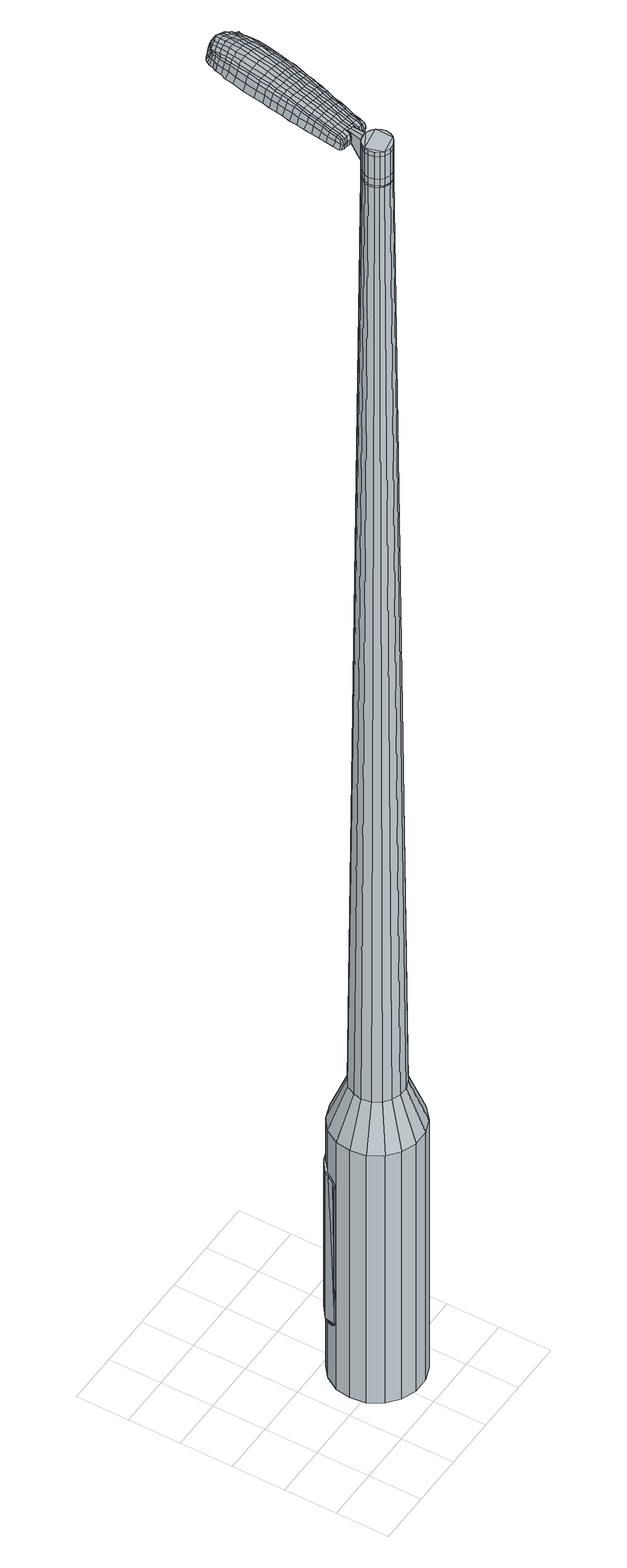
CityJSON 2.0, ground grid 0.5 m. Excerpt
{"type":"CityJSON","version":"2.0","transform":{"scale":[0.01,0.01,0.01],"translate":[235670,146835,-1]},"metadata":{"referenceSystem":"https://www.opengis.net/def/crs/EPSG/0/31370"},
"CityObjects":{
"object1":{"type":"GenericCityObject","attributes":{"cluster":642,"mean_distance_to_centroid":0.204,"new_centroid_x":235671.12,"new_centroid_y":146835.59,"mean_distance_to_camera":7.31,"H1":6.52,"H2":6.52,"Z_final":112.87,"cluster2":-1,"proj_x":235672.39,"proj_y":146835.81,"id_line":88692,"bearing_l":170.05,"distance":1.29,"orientation":"right","G_obj":80.05},"geometry":[{"type":"MultiSurface","lod":"2","boundaries":[[[0,1,2,3]],[[1,4,5,2]],[[4,6,7,5]],[[6,8,9,7]],[[8,10,11,9]],[[10,12,13,11]],[[12,14,15,13]],[[14,16,17,15]],[[16,18,19,17]],[[18,20,21,19]],[[20,22,23,21]],[[22,24,25,23]],[[24,26,27,25]],[[26,28,29,27]],[[28,30,31,29]],[[30,32,33,31]],[[32,34,35,33]],[[34,0,3,35]],[[36,37,38,39]],[[38,40,41,42]],[[41,43,42]],[[42,44,45,46]],[[45,47,46]],[[46,48,49,50]],[[49,51,50]],[[42,46,50,38]],[[50,52,39,38]],[[53,36,39]],[[2,5,7,35]],[[7,9,11,15]],[[11,13,15]],[[15,17,19,23]],[[19,21,23]],[[23,25,27,31]],[[27,29,31]],[[15,23,31,7]],[[31,33,35,7]],[[3,2,35]],[[1,0,54,55]],[[0,34,56,54]],[[34,32,57,56]],[[32,30,58,57]],[[30,28,59,58]],[[28,26,60,59]],[[26,24,61,60]],[[24,22,62,61]],[[22,20,63,62]],[[20,18,64,63]],[[18,16,65,64]],[[16,14,66,65]],[[14,12,67,66]],[[12,10,68,67]],[[10,8,69,68]],[[8,6,70,69]],[[6,4,71,70]],[[4,1,55,71]],[[55,54,72,73]],[[54,56,74,72]],[[56,57,75,74]],[[57,58,76,75]],[[58,59,77,76]],[[59,60,78,77]],[[60,61,79,78]],[[61,62,80,79]],[[62,63,81,80]],[[63,64,82,81]],[[64,65,83,82]],[[65,66,84,83]],[[66,67,85,84]],[[67,68,86,85]],[[68,69,87,86]],[[69,70,88,87]],[[70,71,89,88]],[[71,55,73,89]],[[90,91,92,73]],[[93,94,91,90]],[[95,96,94,93]],[[76,97,96,95]],[[77,98,97,76]],[[78,99,98,77]],[[79,100,99,78]],[[80,101,100,79]],[[102,103,101,80]],[[104,105,103,102]],[[106,107,105,104]],[[108,109,107,106]],[[110,111,109,108]],[[112,113,111,110]],[[114,115,113,112]],[[116,117,115,114]],[[118,119,117,116]],[[73,92,119,118]],[[120,121,122,123]],[[124,120,123,125]],[[126,124,125,127]],[[128,126,127,129]],[[130,128,129,131]],[[132,130,131,133]],[[134,132,133,135]],[[136,134,135,137]],[[138,136,137,139]],[[140,138,139,141]],[[142,140,141,143]],[[144,142,143,145]],[[146,144,145,147]],[[148,146,147,149]],[[150,148,149,151]],[[152,150,151,153]],[[72,90,73]],[[72,74,93,90]],[[74,75,95,93]],[[75,76,95]],[[81,102,80]],[[81,82,104,102]],[[82,83,106,104]],[[83,84,108,106]],[[84,85,110,108]],[[85,86,112,110]],[[86,87,114,112]],[[87,88,116,114]],[[88,89,118,116]],[[89,73,118]],[[154,92,91]],[[155,119,92]],[[155,156,117,119]],[[156,157,115,117]],[[157,158,113,115]],[[158,159,111,113]],[[159,160,109,111]],[[160,161,107,109]],[[161,162,105,107]],[[162,163,103,105]],[[163,101,103]],[[164,96,97]],[[164,165,94,96]],[[165,154,91,94]],[[39,52,152,166]],[[92,154,167,153]],[[53,39,166,121]],[[154,165,122,167]],[[36,53,121,120]],[[165,164,123,122]],[[37,36,120,124]],[[164,97,125,123]],[[38,37,124,126]],[[97,98,127,125]],[[40,38,126,128]],[[98,99,129,127]],[[41,40,128,130]],[[99,100,131,129]],[[43,41,130,132]],[[100,101,133,131]],[[42,43,132,134]],[[101,163,135,133]],[[44,42,134,136]],[[163,162,137,135]],[[45,44,136,138]],[[162,161,139,137]],[[47,45,138,140]],[[161,160,141,139]],[[46,47,140,142]],[[160,159,143,141]],[[48,46,142,144]],[[159,158,145,143]],[[49,48,144,146]],[[158,157,147,145]],[[51,49,146,148]],[[157,156,149,147]],[[50,51,148,150]],[[156,155,151,149]],[[52,50,150,152]],[[155,92,153,151]],[[152,153,168,169]],[[153,167,170,168]],[[167,122,171,170]],[[122,121,172,171]],[[121,166,173,172]],[[166,152,169,173]],[[174,175,176,177]],[[178,174,177,179]],[[174,178,180,181]],[[175,174,181,182]],[[183,184,185,186]],[[187,183,186,188]],[[183,187,189,190]],[[184,183,190,191]],[[192,193,194,195]],[[196,192,195,197]],[[192,196,198,199]],[[193,192,199,200]],[[201,202,203,204]],[[205,201,204,206]],[[201,205,207,208]],[[202,201,208,209]],[[210,211,212,213]],[[214,210,213,215]],[[210,214,216,217]],[[211,210,217,218]],[[219,220,221,222]],[[223,219,222,224]],[[219,223,225,226]],[[220,219,226,227]],[[228,229,230,231]],[[220,228,231,221]],[[228,220,227,232]],[[229,228,232,233]],[[234,235,236,237]],[[229,234,237,230]],[[234,229,233,238]],[[235,234,238,239]],[[240,178,179,241]],[[235,240,241,236]],[[240,235,239,242]],[[178,240,242,180]],[[243,244,245,246]],[[247,243,246,248]],[[243,247,249,250]],[[244,243,250,251]],[[252,253,254,255]],[[244,252,255,245]],[[252,244,251,256]],[[253,252,256,257]],[[258,259,260,261]],[[253,258,261,254]],[[258,253,257,262]],[[259,258,262,263]],[[264,265,266,267]],[[259,264,267,260]],[[264,259,263,268]],[[265,264,268,269]],[[270,175,182,271]],[[265,270,271,266]],[[270,265,269,272]],[[175,270,272,176]],[[273,274,275,276]],[[277,273,276,278]],[[273,277,279,280]],[[274,273,280,281]],[[282,283,284,285]],[[274,282,285,275]],[[282,274,281,286]],[[283,282,286,287]],[[288,289,290,291]],[[283,288,291,284]],[[288,283,287,292]],[[289,288,292,293]],[[294,187,188,295]],[[289,294,295,290]],[[294,289,293,296]],[[187,294,296,189]],[[297,298,299,300]],[[301,297,300,302]],[[297,301,303,304]],[[298,297,304,305]],[[306,307,308,309]],[[298,306,309,299]],[[306,298,305,310]],[[307,306,310,311]],[[312,313,314,315]],[[307,312,315,308]],[[312,307,311,316]],[[313,312,316,317]],[[318,319,320,321]],[[313,318,321,314]],[[318,313,317,322]],[[319,318,322,323]],[[324,184,191,325]],[[319,324,325,320]],[[324,319,323,326]],[[184,324,326,185]],[[327,213,212,328]],[[329,327,328,330]],[[327,329,331,332]],[[213,327,332,215]],[[333,329,330,334]],[[335,333,334,336]],[[333,335,337,338]],[[329,333,338,331]],[[339,335,336,340]],[[341,339,340,342]],[[339,341,343,344]],[[335,339,344,337]],[[345,341,342,346]],[[347,345,346,348]],[[345,347,349,350]],[[341,345,350,343]],[[351,347,348,352]],[[202,351,352,203]],[[351,202,209,353]],[[347,351,353,349]],[[354,355,200,199]],[[356,354,199,198]],[[354,356,357,358]],[[355,354,358,359]],[[360,361,359,358]],[[362,360,358,357]],[[360,362,363,364]],[[361,360,364,365]],[[366,367,365,364]],[[368,366,364,363]],[[366,368,369,370]],[[367,366,370,371]],[[372,373,371,370]],[[374,372,370,369]],[[372,374,207,205]],[[373,372,205,206]],[[375,376,377,378]],[[277,375,378,279]],[[375,277,278,379]],[[376,375,379,380]],[[381,196,197,382]],[[376,381,382,377]],[[381,376,380,383]],[[196,381,383,198]],[[384,385,386,387]],[[223,384,387,225]],[[384,223,224,388]],[[385,384,388,389]],[[390,391,392,393]],[[385,390,393,386]],[[390,385,389,394]],[[391,390,394,395]],[[396,193,200,397]],[[391,396,397,392]],[[396,391,395,398]],[[193,396,398,194]],[[399,400,401,402]],[[181,399,402,182]],[[399,181,180,403]],[[400,399,403,404]],[[405,406,407,408]],[[400,405,408,401]],[[405,400,404,409]],[[406,405,409,410]],[[411,204,203,412]],[[406,411,412,407]],[[411,406,410,413]],[[204,411,413,206]],[[414,415,416,417]],[[186,414,417,188]],[[414,186,185,418]],[[415,414,418,419]],[[420,208,207,421]],[[415,420,421,416]],[[420,415,419,422]],[[208,420,422,209]],[[423,424,425,426]],[[301,423,426,303]],[[423,301,302,427]],[[424,423,427,428]],[[429,214,215,430]],[[424,429,430,425]],[[429,424,428,431]],[[214,429,431,216]],[[432,433,434,435]],[[247,432,435,249]],[[432,247,248,436]],[[433,432,436,437]],[[438,439,440,441]],[[433,438,441,434]],[[438,433,437,442]],[[439,438,442,443]],[[444,211,218,445]],[[439,444,445,440]],[[444,439,443,446]],[[211,444,446,212]],[[447,448,437,436]],[[246,447,436,248]],[[447,246,245,449]],[[448,447,449,450]],[[451,452,443,442]],[[448,451,442,437]],[[451,448,450,453]],[[452,451,453,454]],[[455,328,212,446]],[[452,455,446,443]],[[455,452,454,456]],[[328,455,456,330]],[[457,458,459,460]],[[304,457,460,305]],[[457,304,303,426]],[[458,457,426,425]],[[461,332,331,462]],[[458,461,462,459]],[[461,458,425,430]],[[332,461,430,215]],[[463,464,450,449]],[[255,463,449,245]],[[463,255,254,465]],[[464,463,465,466]],[[467,468,454,453]],[[464,467,453,450]],[[467,464,466,469]],[[468,467,469,470]],[[471,334,330,456]],[[468,471,456,454]],[[471,468,470,472]],[[334,471,472,336]],[[473,474,475,476]],[[310,473,476,311]],[[473,310,305,460]],[[474,473,460,459]],[[477,338,337,478]],[[474,477,478,475]],[[477,474,459,462]],[[338,477,462,331]],[[479,480,466,465]],[[261,479,465,254]],[[479,261,260,481]],[[480,479,481,482]],[[483,484,470,469]],[[480,483,469,466]],[[483,480,482,485]],[[484,483,485,486]],[[487,340,336,472]],[[484,487,472,470]],[[487,484,486,488]],[[340,487,488,342]],[[489,490,491,492]],[[316,489,492,317]],[[489,316,311,476]],[[490,489,476,475]],[[493,344,343,494]],[[490,493,494,491]],[[493,490,475,478]],[[344,493,478,337]],[[495,496,482,481]],[[267,495,481,260]],[[495,267,266,497]],[[496,495,497,498]],[[499,500,486,485]],[[496,499,485,482]],[[499,496,498,501]],[[500,499,501,502]],[[503,346,342,488]],[[500,503,488,486]],[[503,500,502,504]],[[346,503,504,348]],[[505,506,507,508]],[[322,505,508,323]],[[505,322,317,492]],[[506,505,492,491]],[[509,350,349,510]],[[506,509,510,507]],[[509,506,491,494]],[[350,509,494,343]],[[511,512,498,497]],[[271,511,497,266]],[[511,271,182,402]],[[512,511,402,401]],[[513,514,502,501]],[[512,513,501,498]],[[513,512,401,408]],[[514,513,408,407]],[[515,352,348,504]],[[514,515,504,502]],[[515,514,407,412]],[[352,515,412,203]],[[516,517,419,418]],[[326,516,418,185]],[[516,326,323,508]],[[517,516,508,507]],[[518,353,209,422]],[[517,518,422,419]],[[518,517,507,510]],[[353,518,510,349]],[[519,520,380,379]],[[276,519,379,278]],[[519,276,275,521]],[[520,519,521,522]],[[523,356,198,383]],[[520,523,383,380]],[[523,520,522,524]],[[356,523,524,357]],[[525,526,527,528]],[[226,525,528,227]],[[525,226,225,387]],[[526,525,387,386]],[[529,530,531,532]],[[526,529,532,527]],[[529,526,386,393]],[[530,529,393,392]],[[533,355,359,534]],[[530,533,534,531]],[[533,530,392,397]],[[355,533,397,200]],[[535,536,522,521]],[[285,535,521,275]],[[535,285,284,537]],[[536,535,537,538]],[[539,362,357,524]],[[536,539,524,522]],[[539,536,538,540]],[[362,539,540,363]],[[541,542,543,544]],[[232,541,544,233]],[[541,232,227,528]],[[542,541,528,527]],[[545,546,547,548]],[[542,545,548,543]],[[545,542,527,532]],[[546,545,532,531]],[[549,361,365,550]],[[546,549,550,547]],[[549,546,531,534]],[[361,549,534,359]],[[551,552,538,537]],[[291,551,537,284]],[[551,291,290,553]],[[552,551,553,554]],[[555,368,363,540]],[[552,555,540,538]],[[555,552,554,556]],[[368,555,556,369]],[[557,558,559,560]],[[238,557,560,239]],[[557,238,233,544]],[[558,557,544,543]],[[561,562,563,564]],[[558,561,564,559]],[[561,558,543,548]],[[562,561,548,547]],[[565,367,371,566]],[[562,565,566,563]],[[565,562,547,550]],[[367,565,550,365]],[[567,568,554,553]],[[295,567,553,290]],[[567,295,188,417]],[[568,567,417,416]],[[569,374,369,556]],[[568,569,556,554]],[[569,568,416,421]],[[374,569,421,207]],[[570,571,404,403]],[[242,570,403,180]],[[570,242,239,560]],[[571,570,560,559]],[[572,573,410,409]],[[571,572,409,404]],[[572,571,559,564]],[[573,572,564,563]],[[574,373,206,413]],[[573,574,413,410]],[[574,573,563,566]],[[373,574,566,371]],[[575,576,577,578]],[[578,577,579,580]],[[581,579,577,582]],[[582,577,576,583]],[[584,585,586,587]],[[587,586,588,589]],[[590,588,586,591]],[[591,586,585,592]],[[593,594,595,596]],[[596,595,597,598]],[[599,597,595,600]],[[600,595,594,601]],[[602,603,604,605]],[[605,604,606,607]],[[608,606,604,609]],[[609,604,603,610]],[[611,612,613,614]],[[614,613,615,616]],[[617,615,613,618]],[[618,613,612,619]],[[620,621,622,623]],[[623,622,624,625]],[[626,624,622,627]],[[627,622,621,628]],[[629,630,631,632]],[[632,631,621,620]],[[628,621,631,633]],[[633,631,630,634]],[[635,636,637,638]],[[638,637,630,629]],[[634,630,637,639]],[[639,637,636,640]],[[580,579,641,642]],[[642,641,636,635]],[[640,636,641,643]],[[643,641,579,581]],[[644,645,646,647]],[[647,646,648,649]],[[650,648,646,651]],[[651,646,645,652]],[[653,654,655,656]],[[656,655,645,644]],[[652,645,655,657]],[[657,655,654,658]],[[659,660,661,662]],[[662,661,654,653]],[[658,654,661,663]],[[663,661,660,664]],[[665,666,667,668]],[[668,667,660,659]],[[664,660,667,669]],[[669,667,666,670]],[[583,576,671,672]],[[672,671,666,665]],[[670,666,671,673]],[[673,671,576,575]],[[674,675,676,677]],[[677,676,678,679]],[[680,678,676,681]],[[681,676,675,682]],[[683,684,685,686]],[[686,685,675,674]],[[682,675,685,687]],[[687,685,684,688]],[[689,690,691,692]],[[692,691,684,683]],[[688,684,691,693]],[[693,691,690,694]],[[589,588,695,696]],[[696,695,690,689]],[[694,690,695,697]],[[697,695,588,590]],[[698,699,700,701]],[[701,700,702,703]],[[704,702,700,705]],[[705,700,699,706]],[[707,708,709,710]],[[710,709,699,698]],[[706,699,709,711]],[[711,709,708,712]],[[713,714,715,716]],[[716,715,708,707]],[[712,708,715,717]],[[717,715,714,718]],[[719,720,721,722]],[[722,721,714,713]],[[718,714,721,723]],[[723,721,720,724]],[[592,585,725,726]],[[726,725,720,719]],[[724,720,725,727]],[[727,725,585,584]],[[611,614,728,729]],[[729,728,730,731]],[[732,730,728,733]],[[733,728,614,616]],[[731,730,734,735]],[[735,734,736,737]],[[738,736,734,739]],[[739,734,730,732]],[[737,736,740,741]],[[741,740,742,743]],[[744,742,740,745]],[[745,740,736,738]],[[743,742,746,747]],[[747,746,748,749]],[[750,748,746,751]],[[751,746,742,744]],[[749,748,752,753]],[[753,752,603,602]],[[610,603,752,754]],[[754,752,748,750]],[[601,755,756,600]],[[600,756,757,599]],[[758,757,756,759]],[[759,756,755,760]],[[760,761,762,759]],[[759,762,763,758]],[[764,763,762,765]],[[765,762,761,766]],[[766,767,768,765]],[[765,768,769,764]],[[770,769,768,771]],[[771,768,767,772]],[[772,773,774,771]],[[771,774,775,770]],[[608,775,774,606]],[[606,774,773,607]],[[776,777,778,779]],[[779,778,678,680]],[[679,678,778,780]],[[780,778,777,781]],[[598,597,782,783]],[[783,782,777,776]],[[781,777,782,784]],[[784,782,597,599]],[[785,786,787,788]],[[788,787,624,626]],[[625,624,787,789]],[[789,787,786,790]],[[791,792,793,794]],[[794,793,786,785]],[[790,786,793,795]],[[795,793,792,796]],[[601,594,797,798]],[[798,797,792,791]],[[796,792,797,799]],[[799,797,594,593]],[[800,801,802,803]],[[803,802,582,583]],[[581,582,802,804]],[[804,802,801,805]],[[806,807,808,809]],[[809,808,801,800]],[[805,801,808,810]],[[810,808,807,811]],[[602,605,812,813]],[[813,812,807,806]],[[811,807,812,814]],[[814,812,605,607]],[[815,816,817,818]],[[818,817,587,589]],[[584,587,817,819]],[[819,817,816,820]],[[608,609,821,822]],[[822,821,816,815]],[[820,816,821,823]],[[823,821,609,610]],[[824,825,702,826]],[[826,702,704]],[[703,702,827]],[[827,702,825,828]],[[616,615,829,830]],[[830,829,825,824]],[[828,825,829,831]],[[831,829,615,617]],[[832,833,648,650]],[[649,648,833,834]],[[834,833,835]],[[836,837,838,839]],[[839,838,833,832]],[[835,833,838,840]],[[840,838,837,841]],[[619,612,842,843]],[[843,842,837,836]],[[841,837,842,844]],[[844,842,612,611]],[[835,845,846,834]],[[834,846,647,649]],[[644,647,846,847]],[[847,846,845,848]],[[841,849,850,840]],[[840,850,845,835]],[[848,845,850,851]],[[851,850,849,852]],[[611,729,853,844]],[[844,853,849,841]],[[852,849,853,854]],[[854,853,729,731]],[[855,856,857,858]],[[858,857,705,706]],[[704,705,857,826]],[[826,857,856,824]],[[732,733,859,860]],[[860,859,856,855]],[[824,856,859,830]],[[830,859,733,616]],[[848,861,862,847]],[[847,862,656,644]],[[653,656,862,863]],[[862,861,863]],[[852,864,865,851]],[[851,865,861,848]],[[863,861,865,866]],[[866,865,864,867]],[[731,735,868,854]],[[854,868,864,852]],[[867,864,868,869]],[[869,868,735,737]],[[870,871,872,873]],[[873,872,711,712]],[[706,711,872,858]],[[858,872,871,855]],[[738,739,874,875]],[[875,874,871,870]],[[855,871,874,860]],[[860,874,739,732]],[[876,877,863]],[[863,877,662,653]],[[659,662,877,878]],[[878,877,876,879]],[[867,880,881,866]],[[866,881,876,863]],[[879,876,881,882]],[[882,881,880,883]],[[737,741,884,869]],[[869,884,880,867]],[[883,880,884,885]],[[885,884,741,743]],[[886,887,888,889]],[[889,888,717,718]],[[712,717,888,873]],[[873,888,887,870]],[[744,745,890,891]],[[891,890,887,886]],[[870,887,890,875]],[[875,890,745,738]],[[879,892,893,878]],[[878,893,668,659]],[[665,668,893,894]],[[894,893,892,895]],[[883,896,897,882]],[[882,897,892,879]],[[895,892,897,898]],[[898,897,896,899]],[[743,747,900,885]],[[885,900,896,883]],[[899,896,900,901]],[[901,900,747,749]],[[902,903,904,905]],[[905,904,723,724]],[[718,723,904,889]],[[889,904,903,886]],[[750,751,906,907]],[[907,906,903,902]],[[886,903,906,891]],[[891,906,751,744]],[[895,908,909,894]],[[894,909,672,665]],[[583,672,909,803]],[[803,909,908,800]],[[899,910,911,898]],[[898,911,908,895]],[[800,908,911,809]],[[809,911,910,806]],[[749,753,912,901]],[[901,912,910,899]],[[806,910,912,813]],[[813,912,753,602]],[[820,913,914,819]],[[819,914,727,584]],[[724,727,914,905]],[[905,914,913,902]],[[610,754,915,823]],[[823,915,913,820]],[[902,913,915,907]],[[907,915,754,750]],[[781,916,917,780]],[[780,917,677,679]],[[674,677,917,918]],[[918,917,916,919]],[[599,757,920,784]],[[784,920,916,781]],[[919,916,920,921]],[[921,920,757,758]],[[922,923,924,925]],[[925,924,627,628]],[[626,627,924,788]],[[788,924,923,785]],[[926,927,928,929]],[[929,928,923,922]],[[785,923,928,794]],[[794,928,927,791]],[[760,755,930,931]],[[931,930,927,926]],[[791,927,930,798]],[[798,930,755,601]],[[919,932,933,918]],[[918,933,686,674]],[[683,686,933,934]],[[934,933,932,935]],[[758,763,936,921]],[[921,936,932,919]],[[935,932,936,937]],[[937,936,763,764]],[[938,939,940,941]],[[941,940,633,634]],[[628,633,940,925]],[[925,940,939,922]],[[942,943,944,945]],[[945,944,939,938]],[[922,939,944,929]],[[929,944,943,926]],[[766,761,946,947]],[[947,946,943,942]],[[926,943,946,931]],[[931,946,761,760]],[[935,948,949,934]],[[934,949,692,683]],[[689,692,949,950]],[[950,949,948,951]],[[764,769,952,937]],[[937,952,948,935]],[[951,948,952,953]],[[953,952,769,770]],[[954,955,956,957]],[[957,956,639,640]],[[634,639,956,941]],[[941,956,955,938]],[[958,959,960,961]],[[961,960,955,954]],[[938,955,960,945]],[[945,960,959,942]],[[772,767,962,963]],[[963,962,959,958]],[[942,959,962,947]],[[947,962,767,766]],[[951,964,965,950]],[[950,965,696,689]],[[589,696,965,818]],[[818,965,964,815]],[[770,775,966,953]],[[953,966,964,951]],[[815,964,966,822]],[[822,966,775,608]],[[805,967,968,804]],[[804,968,643,581]],[[640,643,968,957]],[[957,968,967,954]],[[811,969,970,810]],[[810,970,967,805]],[[954,967,970,961]],[[961,970,969,958]],[[607,773,971,814]],[[814,971,969,811]],[[958,969,971,963]],[[963,971,773,772]],[[575,578,177,176]],[[578,580,179,177]],[[590,591,190,189]],[[591,592,191,190]],[[593,596,195,194]],[[596,598,197,195]],[[617,618,217,216]],[[618,619,218,217]],[[620,623,222,221]],[[623,625,224,222]],[[629,632,231,230]],[[632,620,221,231]],[[635,638,237,236]],[[638,629,230,237]],[[580,642,241,179]],[[642,635,236,241]],[[650,651,250,249]],[[651,652,251,250]],[[652,657,256,251]],[[657,658,257,256]],[[658,663,262,257]],[[663,664,263,262]],[[664,669,268,263]],[[669,670,269,268]],[[670,673,272,269]],[[673,575,176,272]],[[680,681,280,279]],[[681,682,281,280]],[[682,687,286,281]],[[687,688,287,286]],[[688,693,292,287]],[[693,694,293,292]],[[694,697,296,293]],[[697,590,189,296]],[[698,701,300,299]],[[701,703,302,300]],[[707,710,309,308]],[[710,698,299,309]],[[713,716,315,314]],[[716,707,308,315]],[[719,722,321,320]],[[722,713,314,321]],[[592,726,325,191]],[[726,719,320,325]],[[776,779,378,377]],[[779,680,279,378]],[[598,783,382,197]],[[783,776,377,382]],[[625,789,388,224]],[[789,790,389,388]],[[790,795,394,389]],[[795,796,395,394]],[[796,799,398,395]],[[799,593,194,398]],[[703,827,427,302]],[[827,828,428,427]],[[828,831,431,428]],[[831,617,216,431]],[[832,435,434]],[[832,650,249,435]],[[836,839,441,440]],[[839,832,434,441]],[[619,843,445,218]],[[843,836,440,445]],[[972,973,974,975]],[[976,977,975,974]],[[978,979,980,981]],[[982,983,984,985]],[[973,986,987,974]],[[988,976,974,987]],[[989,978,981,990]],[[991,992,983,982]],[[986,993,994,987]],[[994,995,988,987]],[[996,989,990,997]],[[998,992,991,999]],[[993,1000,1001,994]],[[1001,1002,995,994]],[[1003,996,997,1004]],[[1005,998,999,1006]],[[1007,1008,1009,1010]],[[1011,1012,1008,1007]],[[1011,1013,1014,1012]],[[1013,1015,1016,1014]],[[1017,1018,1019,1020]],[[1021,1022,1018,1017]],[[1023,1024,1022,1021]],[[1025,1026,1024,1023]],[[1020,1009,1008,1017]],[[1017,1008,1012,1021]],[[1012,1014,1023,1021]],[[1014,1016,1025,1023]],[[981,980,977,976]],[[990,981,976,988]],[[995,997,990,988]],[[1002,1004,997,995]],[[982,985,979,978]],[[991,982,978,989]],[[999,991,989,996]],[[1006,999,996,1003]],[[983,1007,1010,984]],[[992,1011,1007,983]],[[1013,1011,992,998]],[[1015,1013,998,1005]],[[1027,1028,1029,1030]],[[1029,1031,1032,1033]],[[1029,1033,1034,1035]],[[1029,1035,1030]],[[1036,1027,1030,1037]],[[1038,1037,1030,1039]],[[1040,1039,1030]],[[1041,1029,1028,1042]],[[1043,1041,1042,1044]],[[1045,1043,1044,1046]],[[1047,1045,1046,1048]],[[1049,1047,1048,1050]],[[1050,1051,1052,1053]],[[1050,1053,1054,1055]],[[1050,1055,1056,1057]],[[1056,1058,1059,1060]],[[1056,1060,1061,1062]],[[1056,1062,1057]],[[1050,1057,1049]],[[1063,1064,1028,1027]],[[1065,1066,1031,1029]],[[1067,1068,1040,1030]],[[1064,1069,1042,1028]],[[1070,1065,1029,1041]],[[1069,1071,1044,1042]],[[1072,1070,1041,1043]],[[1071,1073,1046,1044]],[[1074,1072,1043,1045]],[[1073,1075,1048,1046]],[[1076,1074,1045,1047]],[[1075,1077,1050,1048]],[[1078,1076,1047,1049]],[[1077,1079,1051,1050]],[[1080,1081,1058,1056]],[[1082,1078,1049,1057]],[[1052,1051,1079,1083]],[[1053,1052,1083,1084]],[[1054,1053,1084,1085]],[[1055,1054,1085,1086]],[[1056,1055,1086,1080]],[[1087,1063,1027,1036]],[[1088,1087,1036,1037]],[[1089,1088,1037,1038]],[[1090,1089,1038,1039]],[[1068,1090,1039,1040]],[[1032,1031,1066,1091]],[[1059,1058,1081,1092]],[[1033,1032,1091,1093]],[[1034,1033,1093,1094]],[[1035,1034,1094,1095]],[[1030,1035,1095,1067]],[[1060,1059,1092,1096]],[[1061,1060,1096,1097]],[[1062,1061,1097,1098]],[[1057,1062,1098,1082]]]}]}
},
"vertices":[
[118,102,384],[131,97,384],[131,97,96],[118,102,96],[143,88,384],[143,88,96],[150,75,384],[150,75,96],[153,61,384],[153,61,96],[150,46,384],[150,46,96],[143,34,384],[143,34,96],[131,24,384],[131,24,96],[118,19,384],[118,19,96],[103,19,384],[103,19,96],[89,24,384],[89,24,96],[78,33,384],[78,33,96],[70,46,384],[70,46,96],[68,61,384],[68,61,96],[70,75,384],[70,75,96],[78,88,384],[78,88,96],[89,97,384],[89,97,96],[103,102,384],[103,102,96],[103,72,1524],[100,69,1524],[98,65,1524],[113,74,1524],[97,61,1524],[98,56,1524],[103,49,1524],[100,52,1524],[108,47,1524],[113,47,1524],[121,52,1524],[117,49,1524],[123,56,1524],[124,61,1524],[121,69,1524],[123,65,1524],[117,72,1524],[108,74,1524],[115,85,429],[123,83,429],[106,85,429],[98,82,429],[91,77,429],[87,69,429],[85,61,429],[87,52,429],[91,44,429],[98,39,429],[106,36,429],[115,36,429],[123,39,429],[130,45,429],[134,52,429],[135,61,429],[134,69,429],[129,77,429],[113,74,1483],[117,72,1483],[108,74,1483],[103,72,1483],[100,69,1483],[98,65,1483],[97,61,1483],[98,56,1483],[100,52,1483],[103,49,1483],[108,47,1483],[113,47,1483],[117,49,1483],[121,52,1483],[123,56,1483],[124,61,1483],[123,65,1483],[121,69,1483],[112,73,1483],[112,73,1485],[117,72,1485],[108,73,1483],[108,73,1485],[104,72,1483],[104,72,1485],[100,69,1485],[98,65,1485],[97,61,1485],[98,56,1485],[100,52,1485],[104,50,1483],[104,50,1485],[108,48,1483],[108,48,1485],[112,48,1483],[112,48,1485],[117,50,1483],[117,50,1485],[120,52,1483],[120,52,1485],[122,56,1483],[122,56,1485],[123,61,1483],[123,61,1485],[122,65,1483],[122,65,1485],[120,69,1483],[120,69,1485],[103,72,1519],[108,74,1519],[108,74,1493],[103,72,1493],[100,69,1519],[100,69,1493],[98,65,1519],[98,65,1493],[97,61,1519],[97,61,1493],[98,56,1519],[98,56,1493],[100,52,1519],[100,52,1493],[103,49,1519],[103,49,1493],[108,47,1519],[108,47,1493],[113,47,1519],[113,47,1493],[117,49,1519],[117,49,1493],[121,52,1519],[121,52,1493],[123,56,1519],[123,56,1493],[124,61,1519],[124,61,1493],[123,65,1519],[123,65,1493],[121,69,1519],[121,69,1493],[117,72,1519],[117,72,1493],[113,74,1485],[121,69,1485],[123,65,1485],[124,61,1485],[123,56,1485],[121,52,1485],[117,49,1485],[113,47,1485],[108,47,1485],[103,49,1485],[103,72,1485],[108,74,1485],[113,74,1519],[113,74,1493],[119,92,1513],[119,92,1518],[116,92,1513],[113,93,1513],[113,93,1518],[116,92,1518],[148,162,1519],[146,155,1518],[148,156,1509],[150,163,1510],[150,170,1519],[151,171,1510],[148,170,1526],[146,161,1525],[145,154,1525],[110,169,1519],[109,162,1518],[110,161,1525],[111,168,1525],[111,177,1519],[112,176,1526],[110,179,1510],[109,170,1510],[108,163,1509],[140,238,1519],[143,237,1519],[144,238,1513],[140,239,1513],[136,238,1519],[136,239,1513],[136,236,1524],[140,236,1524],[143,236,1524],[127,165,1530],[126,158,1529],[129,157,1529],[130,164,1530],[129,174,1531],[132,173,1531],[125,175,1530],[123,166,1530],[122,158,1529],[113,86,1512],[116,85,1512],[116,86,1517],[114,87,1517],[110,86,1512],[111,87,1517],[110,87,1506],[113,86,1506],[116,86,1506],[157,220,1519],[157,217,1519],[158,218,1512],[158,221,1512],[157,223,1518],[158,224,1512],[156,222,1522],[155,220,1523],[155,217,1524],[156,212,1519],[156,207,1519],[157,208,1512],[158,213,1512],[155,212,1524],[154,206,1525],[155,201,1519],[154,193,1519],[155,194,1511],[157,202,1511],[153,200,1526],[152,193,1526],[152,182,1519],[153,183,1510],[150,181,1526],[131,90,1513],[133,97,1513],[131,97,1518],[130,90,1517],[129,85,1512],[129,86,1516],[130,85,1506],[132,91,1507],[134,98,1507],[134,105,1514],[136,112,1515],[135,111,1520],[133,104,1519],[136,105,1507],[138,113,1507],[138,119,1515],[140,127,1516],[138,126,1522],[136,119,1521],[140,120,1508],[141,127,1508],[141,134,1517],[143,141,1517],[141,140,1524],[140,133,1523],[143,135,1508],[145,142,1509],[145,148,1518],[143,147,1524],[146,149,1509],[122,227,1519],[121,224,1519],[122,224,1524],[123,227,1523],[123,230,1518],[123,229,1522],[122,231,1512],[121,229,1512],[120,225,1512],[119,220,1519],[118,214,1519],[119,213,1525],[121,219,1524],[118,221,1512],[117,215,1512],[117,208,1519],[115,200,1519],[116,199,1526],[118,207,1526],[115,210,1511],[114,202,1511],[113,189,1519],[114,188,1526],[112,191,1510],[101,95,1513],[102,103,1513],[101,104,1507],[100,97,1507],[101,90,1512],[100,91,1506],[102,91,1516],[102,95,1517],[103,102,1518],[103,110,1514],[104,118,1515],[103,119,1507],[102,112,1507],[104,109,1519],[105,117,1520],[105,125,1515],[105,133,1516],[104,134,1508],[103,127,1508],[106,124,1521],[107,132,1522],[106,140,1517],[107,147,1517],[106,149,1509],[105,142,1508],[108,139,1523],[108,146,1524],[108,155,1518],[107,156,1509],[109,153,1524],[115,92,1519],[117,92,1519],[116,99,1520],[118,99,1520],[113,100,1520],[112,93,1519],[117,107,1522],[120,106,1522],[118,114,1523],[121,114,1523],[115,115,1523],[114,107,1521],[120,121,1524],[122,121,1524],[121,129,1525],[124,128,1525],[118,129,1525],[117,122,1524],[122,136,1526],[125,135,1526],[123,143,1527],[126,143,1527],[120,144,1527],[119,137,1526],[125,151,1528],[128,150,1528],[121,151,1528],[139,234,1527],[143,233,1527],[135,233,1526],[134,229,1527],[138,229,1528],[142,228,1528],[137,223,1529],[141,222,1529],[133,223,1528],[132,216,1530],[136,216,1530],[140,215,1530],[135,208,1531],[138,208,1531],[130,209,1530],[129,200,1531],[133,199,1531],[137,199,1531],[131,187,1531],[134,186,1531],[127,187,1531],[124,232,1518],[126,234,1519],[126,235,1513],[123,233,1513],[125,230,1523],[127,232,1523],[131,236,1519],[131,237,1513],[131,234,1524],[156,225,1518],[155,228,1518],[154,226,1523],[155,224,1523],[157,226,1513],[156,228,1513],[153,231,1519],[150,234,1519],[150,232,1524],[152,229,1523],[153,232,1513],[150,235,1513],[147,236,1519],[147,234,1524],[147,237,1513],[145,161,1528],[143,162,1528],[141,155,1528],[143,154,1527],[146,170,1528],[144,170,1529],[140,162,1529],[137,163,1530],[135,156,1529],[138,155,1528],[142,171,1529],[139,172,1530],[134,164,1530],[132,157,1529],[135,173,1531],[113,167,1528],[115,167,1529],[116,176,1529],[114,176,1528],[112,160,1527],[114,160,1528],[119,166,1529],[120,175,1530],[118,159,1528],[102,88,1512],[104,87,1512],[104,88,1517],[102,89,1517],[101,89,1506],[103,88,1506],[107,87,1512],[107,88,1517],[106,88,1506],[128,83,1512],[126,83,1512],[127,84,1506],[129,84,1506],[128,84,1517],[126,85,1517],[124,84,1512],[121,84,1512],[122,85,1506],[125,84,1506],[124,85,1517],[121,85,1517],[119,85,1512],[119,85,1506],[119,86,1517],[128,90,1519],[127,90,1519],[130,97,1520],[128,97,1520],[125,90,1519],[122,91,1519],[126,98,1520],[124,98,1520],[120,91,1519],[121,98,1520],[103,94,1519],[105,94,1519],[106,101,1520],[104,102,1520],[108,93,1519],[109,101,1520],[132,104,1521],[130,104,1521],[133,111,1522],[132,112,1522],[128,105,1521],[125,105,1521],[129,112,1522],[127,113,1523],[122,106,1522],[124,113,1523],[105,109,1521],[107,109,1521],[108,116,1522],[106,116,1522],[111,108,1521],[112,115,1522],[135,119,1523],[133,119,1523],[137,126,1524],[135,126,1524],[131,119,1523],[128,120,1524],[132,127,1525],[129,127,1525],[125,120,1524],[127,128,1525],[107,124,1523],[109,123,1523],[110,131,1524],[108,131,1524],[113,123,1524],[114,130,1525],[138,133,1525],[136,133,1525],[140,140,1526],[138,141,1526],[134,134,1526],[131,134,1526],[135,141,1527],[132,142,1527],[128,135,1526],[129,142,1527],[109,138,1525],[111,138,1525],[112,145,1526],[110,146,1526],[115,137,1526],[116,145,1527],[141,147,1527],[140,148,1527],[137,148,1527],[134,149,1528],[131,149,1528],[111,153,1527],[113,152,1527],[117,152,1528],[124,228,1525],[126,230,1525],[123,224,1526],[125,226,1526],[130,232,1526],[130,228,1527],[155,222,1525],[153,224,1525],[153,220,1526],[154,218,1525],[152,227,1525],[149,229,1526],[148,225,1527],[151,223,1526],[146,231,1526],[145,227,1527],[122,219,1526],[124,221,1527],[121,213,1527],[123,214,1528],[128,222,1528],[127,215,1529],[154,213,1526],[152,215,1527],[152,209,1528],[153,207,1527],[150,217,1527],[148,219,1528],[146,212,1529],[149,211,1528],[144,221,1528],[143,214,1530],[119,207,1528],[122,208,1529],[118,199,1528],[120,200,1529],[126,208,1529],[124,200,1530],[152,201,1528],[151,202,1528],[149,194,1529],[151,193,1528],[148,204,1529],[145,205,1530],[144,197,1530],[147,195,1530],[142,207,1530],[140,198,1531],[116,188,1529],[118,188,1529],[122,188,1530],[149,182,1528],[147,182,1529],[144,183,1530],[141,184,1530],[138,185,1531],[146,156,1509],[144,155,1518],[146,162,1518],[148,163,1509],[148,171,1519],[149,172,1510],[146,170,1525],[144,162,1525],[143,155,1525],[112,160,1525],[111,162,1518],[112,169,1518],[113,167,1525],[113,177,1519],[114,176,1525],[112,179,1510],[111,170,1509],[110,163,1509],[143,236,1513],[143,235,1519],[140,236,1519],[140,237,1513],[136,235,1519],[136,236,1513],[136,234,1524],[139,234,1524],[143,234,1524],[129,158,1528],[126,158,1528],[127,165,1529],[130,165,1529],[129,174,1529],[132,174,1529],[125,175,1529],[124,166,1529],[123,159,1528],[117,88,1516],[116,87,1512],[114,88,1512],[114,89,1516],[111,88,1512],[111,89,1516],[111,89,1506],[114,89,1506],[117,88,1506],[156,218,1512],[155,217,1519],[155,220,1518],[156,221,1512],[155,222,1518],[156,223,1512],[154,222,1522],[153,220,1523],[153,217,1523],[155,208,1512],[154,207,1519],[154,212,1519],[156,213,1512],[153,212,1524],[152,207,1525],[153,194,1511],[152,193,1519],[153,201,1519],[155,202,1511],[152,201,1525],[150,193,1526],[150,182,1519],[152,183,1510],[148,182,1526],[130,97,1518],[131,98,1513],[129,91,1513],[128,90,1517],[128,86,1512],[127,87,1515],[129,86,1506],[130,91,1506],[132,99,1507],[133,112,1520],[134,113,1514],[133,105,1514],[131,105,1519],[134,106,1507],[136,113,1507],[136,126,1522],[138,127,1516],[136,120,1515],[135,119,1521],[138,121,1508],[139,128,1508],[140,141,1523],[141,141,1517],[139,134,1516],[138,134,1522],[141,135,1508],[143,142,1508],[143,148,1517],[141,148,1524],[145,149,1509],[124,223,1523],[123,224,1519],[123,227,1518],[125,226,1523],[124,229,1518],[125,228,1522],[123,230,1512],[122,228,1512],[121,225,1512],[121,213,1525],[120,213,1519],[121,219,1519],[122,218,1524],[120,220,1512],[119,215,1512],[118,199,1526],[117,200,1519],[118,208,1519],[120,207,1525],[117,209,1511],[116,202,1511],[115,189,1519],[116,188,1526],[114,190,1510],[103,104,1507],[104,103,1513],[103,95,1513],[102,96,1506],[103,90,1512],[102,91,1506],[104,91,1515],[104,95,1517],[105,102,1518],[105,119,1507],[106,118,1514],[105,110,1514],[104,111,1507],[106,109,1519],[107,117,1520],[106,134,1508],[107,133,1516],[107,125,1515],[105,126,1508],[108,124,1521],[109,132,1522],[108,149,1508],[109,147,1517],[108,140,1516],[107,141,1508],[110,139,1522],[110,146,1523],[110,154,1517],[109,156,1509],[111,153,1524],[115,93,1518],[117,93,1518],[116,100,1519],[119,99,1519],[113,100,1519],[112,93,1518],[117,107,1520],[120,107,1520],[119,115,1521],[121,114,1521],[116,115,1521],[114,108,1520],[120,122,1523],[123,121,1523],[121,129,1524],[124,129,1524],[118,130,1524],[117,123,1523],[122,137,1525],[125,136,1525],[124,144,1526],[126,143,1526],[120,144,1526],[119,137,1525],[125,151,1527],[128,151,1527],[121,152,1527],[142,232,1526],[139,232,1526],[135,232,1525],[135,228,1526],[138,228,1526],[142,228,1526],[141,221,1528],[137,222,1528],[133,222,1527],[132,215,1528],[136,215,1529],[139,214,1529],[138,207,1530],[135,208,1530],[131,208,1529],[129,200,1530],[133,199,1530],[137,199,1530],[134,186,1530],[131,187,1530],[127,187,1530],[127,233,1513],[127,232,1518],[125,230,1518],[124,231,1512],[126,229,1523],[128,230,1523],[132,234,1519],[131,235,1513],[132,232,1523],[152,225,1523],[153,226,1518],[154,224,1518],[153,223,1523],[155,225,1512],[154,227,1512],[148,231,1523],[149,232,1519],[151,229,1519],[151,228,1523],[152,230,1513],[149,233,1513],[146,234,1519],[146,233,1524],[146,235,1513],[141,155,1527],[142,162,1527],[143,162,1527],[142,155,1526],[145,170,1527],[144,171,1528],[135,156,1528],[137,164,1528],[140,163,1528],[138,156,1527],[141,171,1528],[138,172,1529],[133,164,1529],[132,157,1528],[135,173,1529],[117,176,1528],[116,167,1527],[114,167,1527],[115,176,1527],[113,160,1526],[115,160,1527],[120,167,1528],[121,175,1528],[118,159,1527],[105,90,1516],[104,90,1512],[104,90,1516],[102,90,1506],[103,91,1506],[107,89,1512],[108,90,1516],[107,90,1506],[128,86,1506],[127,85,1512],[127,86,1516],[126,86,1516],[122,87,1506],[122,86,1512],[124,86,1512],[125,87,1506],[124,87,1516],[121,87,1516],[119,87,1512],[119,88,1506],[119,88,1516],[127,91,1518],[128,91,1518],[129,98,1519],[128,98,1519],[122,92,1518],[125,91,1518],[126,98,1519],[124,99,1519],[120,92,1518],[121,99,1519],[106,102,1519],[105,95,1518],[104,95,1518],[105,102,1519],[109,94,1518],[110,101,1519],[130,105,1520],[131,105,1520],[132,112,1521],[125,106,1520],[128,105,1520],[129,113,1521],[126,113,1521],[122,106,1520],[124,114,1521],[109,116,1521],[107,109,1520],[106,109,1520],[107,117,1521],[111,108,1520],[112,116,1521],[133,120,1522],[134,119,1522],[136,127,1523],[135,127,1523],[128,120,1522],[131,120,1522],[132,127,1523],[129,128,1524],[125,121,1523],[127,128,1524],[111,131,1523],[110,124,1522],[108,124,1522],[109,131,1523],[113,123,1522],[114,131,1523],[136,134,1524],[137,134,1524],[139,141,1525],[138,141,1525],[131,135,1525],[134,134,1524],[135,142,1525],[132,142,1526],[128,136,1525],[129,143,1526],[113,146,1525],[112,138,1524],[110,139,1524],[111,146,1525],[115,138,1524],[116,145,1525],[139,148,1526],[140,148,1526],[134,149,1527],[137,149,1526],[131,150,1527],[114,153,1526],[112,153,1526],[117,152,1526],[127,228,1524],[125,227,1524],[125,224,1525],[126,225,1525],[131,230,1525],[130,227,1525],[152,220,1525],[152,223,1524],[153,221,1524],[153,218,1525],[148,225,1526],[148,228,1525],[150,226,1524],[150,222,1525],[145,230,1525],[145,226,1526],[125,220,1526],[123,219,1526],[122,213,1526],[124,214,1527],[129,221,1526],[128,215,1527],[151,208,1527],[151,215,1526],[152,213,1526],[152,207,1526],[146,212,1528],[147,219,1527],[149,217,1526],[148,210,1527],[144,220,1527],[143,213,1528],[122,207,1527],[121,207,1527],[119,199,1527],[121,199,1528],[126,208,1528],[125,200,1529],[148,194,1528],[150,202,1527],[151,201,1527],[149,193,1527],[143,197,1529],[145,205,1529],[147,204,1528],[146,195,1528],[141,206,1529],[140,198,1530],[119,188,1528],[117,187,1528],[123,187,1529],[146,182,1528],[147,182,1528],[141,185,1529],[144,183,1529],[138,185,1530],[129,86,1508],[122,87,1508],[129,119,1509],[137,118,1509],[133,140,1510],[142,139,1510],[141,179,1512],[150,177,1512],[147,160,1511],[138,161,1511],[144,197,1513],[146,210,1514],[154,209,1514],[153,195,1513],[115,88,1508],[121,120,1509],[125,142,1510],[132,181,1512],[128,163,1511],[135,198,1513],[137,212,1514],[109,89,1508],[113,122,1509],[116,143,1510],[122,182,1512],[119,164,1511],[128,213,1514],[126,200,1513],[102,91,1508],[105,123,1509],[108,145,1510],[113,184,1512],[110,166,1511],[120,215,1514],[116,202,1513],[148,223,1514],[147,228,1514],[154,227,1514],[156,222,1514],[139,225,1514],[140,229,1514],[131,226,1514],[133,231,1514],[123,228,1514],[126,232,1514],[145,233,1515],[143,237,1515],[144,237,1515],[150,233,1515],[141,234,1515],[141,237,1515],[137,235,1515],[140,237,1515],[132,236,1515],[139,238,1515],[75,86,334],[77,90,334],[77,90,165],[70,77,171],[75,86,165],[73,83,165],[72,80,166],[71,79,167],[70,78,169],[73,83,334],[72,80,333],[71,79,332],[70,78,331],[70,77,328],[89,99,165],[89,99,334],[103,104,165],[103,104,334],[118,104,165],[118,104,334],[132,99,165],[132,99,334],[144,89,165],[144,89,334],[146,86,334],[148,82,334],[149,80,333],[150,78,332],[151,77,331],[151,77,328],[146,86,165],[151,77,171],[151,77,169],[150,78,167],[149,80,166],[148,82,165],[78,85,334],[80,88,334],[80,88,165],[78,85,165],[73,76,171],[73,76,328],[90,96,334],[90,96,165],[103,101,334],[103,101,165],[117,101,334],[117,101,165],[131,96,334],[131,96,165],[141,87,334],[141,87,165],[143,84,334],[149,75,328],[149,75,171],[143,84,165],[145,81,334],[147,79,333],[148,77,332],[148,76,331],[76,81,334],[74,79,333],[73,77,332],[73,76,331],[76,81,165],[148,76,169],[74,79,166],[73,77,167],[73,76,169],[148,77,167],[147,79,166],[145,81,165]
]}
